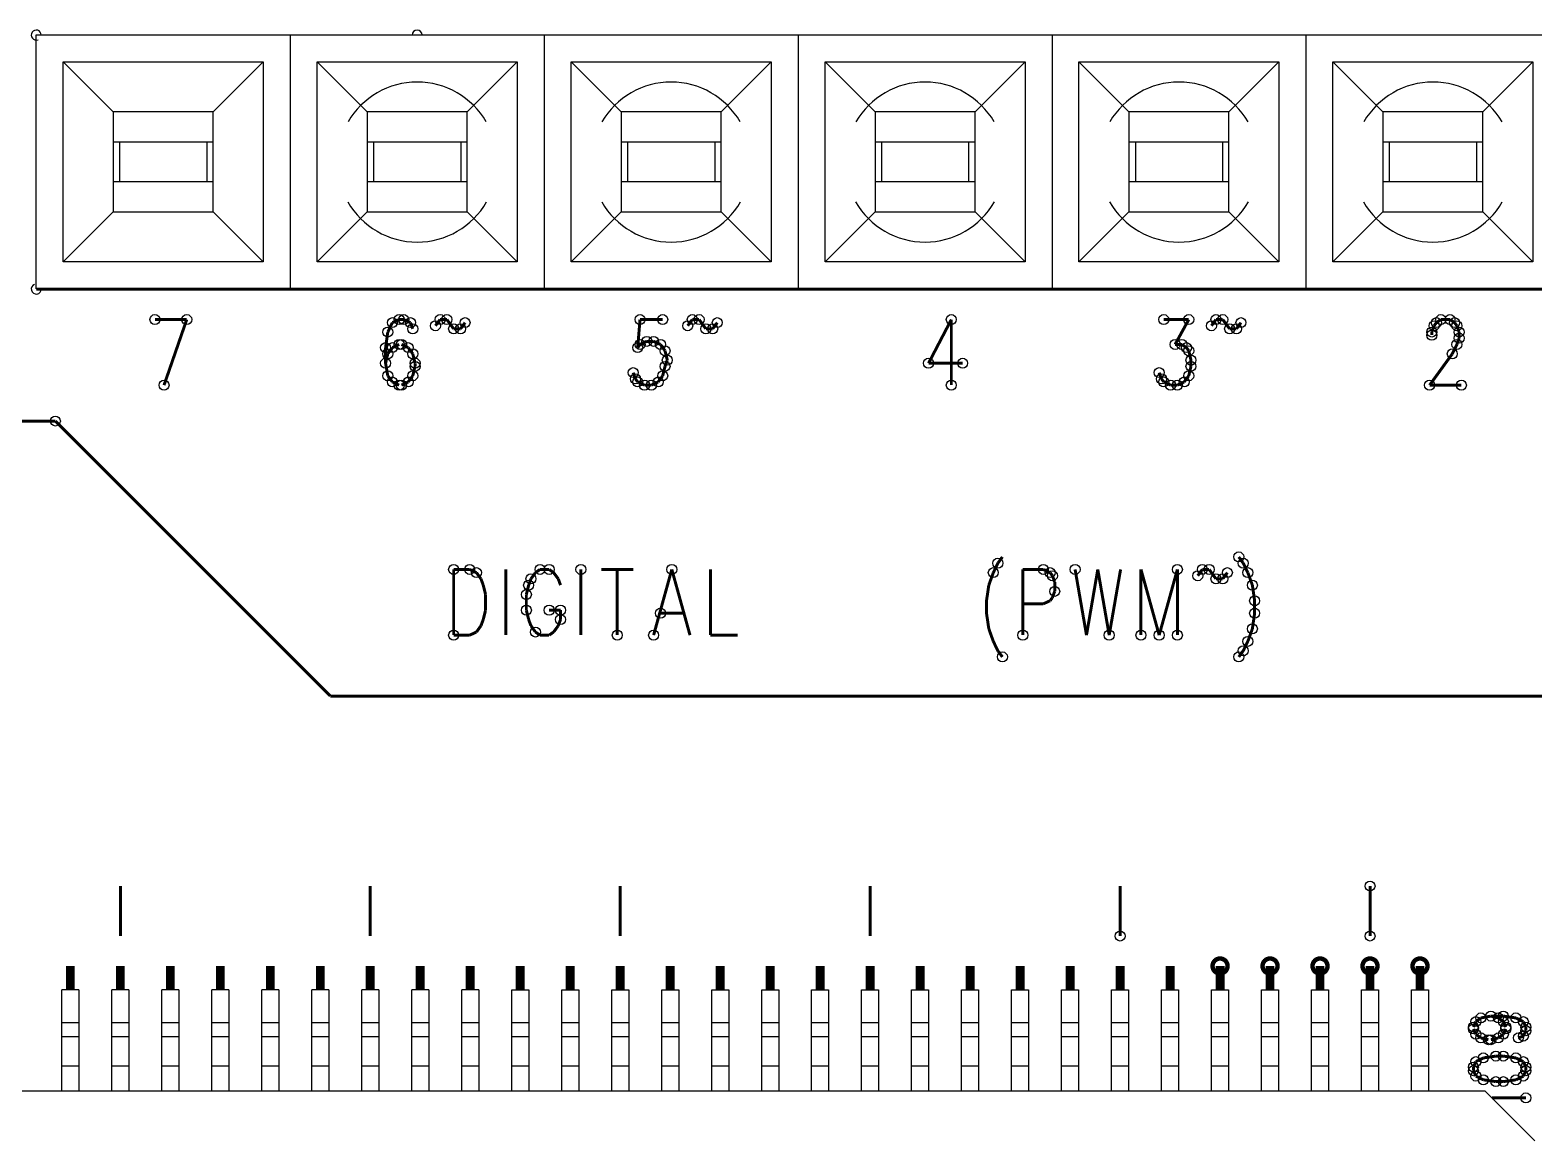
# Model space of a CAD drawing. Header units: millimetres. Extents: x 0 to 297, y 0 to 210.
# Drawn here: x 84.56 to 99.6, y 116.09 to 127.2 of the extents above; entities that cross this region are included whole.
import ezdxf

# ---------------------------------------------------------------- set-up
doc = ezdxf.new("R2010")
doc.units = ezdxf.units.MM
doc.header["$LTSCALE"] = 16.335
doc.layers.add('1', color=7, linetype='CONTINUOUS')

msp = doc.modelspace()

# ---------------------------------------------------------------- linework, layer by layer
at = {"layer": '1', "color": 7, "linetype": 'Continuous'}
for p, q in [((84.618, 124.609), (84.618, 127.149)), ((84.618, 127.149), (104.938, 127.149)), ((87.158, 127.149), (87.158, 124.609)), ((89.698, 127.149), (89.698, 124.609)), ((92.238, 127.149), (92.238, 124.609)), ((94.778, 127.149), (94.778, 124.609)), ((97.318, 127.149), (97.318, 124.609)), ((84.888, 124.879), (84.888, 126.879)), ((84.888, 126.879), (86.888, 126.879)), ((85.388, 126.379), (84.888, 126.879)), ((86.388, 126.379), (86.888, 126.879)), ((86.888, 126.879), (86.888, 124.879)), ((87.428, 124.879), (87.428, 126.879)), ((87.428, 126.879), (89.428, 126.879)), ((87.928, 126.379), (87.428, 126.879)), ((88.928, 126.379), (89.428, 126.879)), ((89.428, 126.879), (89.428, 124.879)), ((89.968, 124.879), (89.968, 126.879)), ((89.968, 126.879), (91.968, 126.879)), ((90.468, 126.379), (89.968, 126.879)), ((91.468, 126.379), (91.968, 126.879)), ((91.968, 126.879), (91.968, 124.879)), ((92.508, 124.879), (92.508, 126.879)), ((92.508, 126.879), (94.508, 126.879)), ((93.008, 126.379), (92.508, 126.879)), ((94.008, 126.379), (94.508, 126.879)), ((94.508, 126.879), (94.508, 124.879)), ((95.048, 124.879), (95.048, 126.879)), ((95.048, 126.879), (97.048, 126.879)), ((95.548, 126.379), (95.048, 126.879)), ((96.548, 126.379), (97.048, 126.879)), ((97.048, 126.879), (97.048, 124.879)), ((97.588, 126.879), (99.588, 126.879)), ((97.588, 124.879), (97.588, 126.879)), ((98.088, 126.379), (97.588, 126.879)), ((99.088, 126.379), (99.588, 126.879)), ((99.588, 126.879), (99.588, 124.879)), ((85.388, 126.379), (85.388, 125.379)), ((86.388, 126.379), (85.388, 126.379)), ((86.388, 125.379), (86.388, 126.379)), ((87.928, 126.379), (87.928, 125.379)), ((88.928, 126.379), (87.928, 126.379)), ((88.928, 125.379), (88.928, 126.379)), ((90.468, 126.379), (90.468, 125.379)), ((91.468, 126.379), (90.468, 126.379)), ((91.468, 125.379), (91.468, 126.379)), ((93.008, 126.379), (93.008, 125.379)), ((94.008, 126.379), (93.008, 126.379)), ((94.008, 125.379), (94.008, 126.379)), ((95.548, 126.379), (95.548, 125.379)), ((96.548, 126.379), (95.548, 126.379)), ((96.548, 125.379), (96.548, 126.379)), ((99.088, 126.379), (98.088, 126.379)), ((98.088, 126.379), (98.088, 125.379)), ((99.088, 125.379), (99.088, 126.379)), ((85.388, 126.079), (86.388, 126.079)), ((85.452, 126.079), (85.452, 125.679)), ((86.324, 126.079), (86.324, 125.679)), ((87.928, 126.079), (88.928, 126.079)), ((87.992, 126.079), (87.992, 125.679)), ((88.864, 126.079), (88.864, 125.679)), ((90.468, 126.079), (91.468, 126.079)), ((90.532, 126.079), (90.532, 125.679)), ((91.404, 126.079), (91.404, 125.679)), ((93.008, 126.079), (94.008, 126.079)), ((93.072, 126.079), (93.072, 125.679)), ((93.944, 126.079), (93.944, 125.679)), ((95.548, 126.079), (96.548, 126.079)), ((95.612, 126.079), (95.612, 125.679)), ((96.484, 126.079), (96.484, 125.679)), ((98.088, 126.079), (99.088, 126.079)), ((98.152, 126.079), (98.152, 125.679)), ((99.024, 126.079), (99.024, 125.679)), ((86.388, 125.679), (85.388, 125.679)), ((88.928, 125.679), (87.928, 125.679)), ((91.468, 125.679), (90.468, 125.679)), ((94.008, 125.679), (93.008, 125.679)), ((96.548, 125.679), (95.548, 125.679)), ((99.088, 125.679), (98.088, 125.679)), ((85.388, 125.379), (84.888, 124.879)), ((85.388, 125.379), (86.388, 125.379)), ((86.888, 124.879), (86.388, 125.379)), ((87.928, 125.379), (87.428, 124.879)), ((87.928, 125.379), (88.928, 125.379)), ((89.428, 124.879), (88.928, 125.379)), ((90.468, 125.379), (89.968, 124.879)), ((90.468, 125.379), (91.468, 125.379)), ((91.968, 124.879), (91.468, 125.379)), ((93.008, 125.379), (92.508, 124.879)), ((93.008, 125.379), (94.008, 125.379)), ((94.508, 124.879), (94.008, 125.379)), ((95.548, 125.379), (95.048, 124.879)), ((95.548, 125.379), (96.548, 125.379)), ((97.048, 124.879), (96.548, 125.379)), ((98.088, 125.379), (97.588, 124.879)), ((98.088, 125.379), (99.088, 125.379)), ((99.588, 124.879), (99.088, 125.379)), ((86.888, 124.879), (84.888, 124.879)), ((89.428, 124.879), (87.428, 124.879)), ((91.968, 124.879), (89.968, 124.879)), ((94.508, 124.879), (92.508, 124.879)), ((97.048, 124.879), (95.048, 124.879)), ((99.588, 124.879), (97.588, 124.879)), ((104.938, 124.609), (84.618, 124.609)), ((84.874, 116.589), (84.874, 117.6)), ((85.044, 117.6), (84.874, 117.6)), ((85.044, 117.6), (85.044, 116.589)), ((85.374, 116.589), (85.374, 117.6)), ((85.544, 117.6), (85.374, 117.6)), ((85.544, 117.6), (85.544, 116.589)), ((85.874, 116.589), (85.874, 117.6)), ((86.044, 117.6), (85.874, 117.6)), ((86.044, 117.6), (86.044, 116.589)), ((86.374, 116.589), (86.374, 117.6)), ((86.544, 117.6), (86.374, 117.6)), ((86.544, 117.6), (86.544, 116.589)), ((87.044, 117.6), (86.874, 117.6)), ((86.874, 116.589), (86.874, 117.6)), ((87.044, 117.6), (87.044, 116.589)), ((87.544, 117.6), (87.374, 117.6)), ((87.374, 116.589), (87.374, 117.6)), ((87.544, 117.6), (87.544, 116.589)), ((88.044, 117.6), (87.874, 117.6)), ((87.874, 116.589), (87.874, 117.6)), ((88.044, 117.6), (88.044, 116.589)), ((88.544, 117.6), (88.374, 117.6)), ((88.374, 116.589), (88.374, 117.6)), ((88.544, 117.6), (88.544, 116.589)), ((89.044, 117.6), (88.874, 117.6)), ((88.874, 116.589), (88.874, 117.6)), ((89.044, 117.6), (89.044, 116.589)), ((89.374, 117.6), (89.544, 117.6)), ((89.374, 116.589), (89.374, 117.6)), ((89.544, 117.6), (89.544, 116.589)), ((89.874, 117.6), (90.044, 117.6)), ((89.874, 116.589), (89.874, 117.6)), ((90.044, 117.6), (90.044, 116.589)), ((90.374, 117.6), (90.544, 117.6)), ((90.374, 116.589), (90.374, 117.6)), ((90.544, 117.6), (90.544, 116.589)), ((90.874, 117.6), (91.044, 117.6)), ((90.874, 116.589), (90.874, 117.6)), ((91.044, 117.6), (91.044, 116.589)), ((91.374, 117.6), (91.544, 117.6)), ((91.374, 116.589), (91.374, 117.6)), ((91.544, 117.6), (91.544, 116.589)), ((91.874, 116.589), (91.874, 117.6)), ((91.874, 117.6), (92.044, 117.6)), ((92.044, 117.6), (92.044, 116.589)), ((92.374, 117.6), (92.544, 117.6)), ((92.374, 116.589), (92.374, 117.6)), ((92.544, 117.6), (92.544, 116.589)), ((92.874, 117.6), (93.044, 117.6)), ((92.874, 116.589), (92.874, 117.6)), ((93.044, 117.6), (93.044, 116.589)), ((93.374, 117.6), (93.544, 117.6)), ((93.374, 116.589), (93.374, 117.6)), ((93.544, 117.6), (93.544, 116.589)), ((93.874, 117.6), (94.044, 117.6)), ((93.874, 116.589), (93.874, 117.6)), ((94.044, 117.6), (94.044, 116.589)), ((94.374, 117.6), (94.544, 117.6)), ((94.374, 116.589), (94.374, 117.6)), ((94.544, 117.6), (94.544, 116.589)), ((94.874, 117.6), (95.044, 117.6)), ((94.874, 116.589), (94.874, 117.6)), ((95.044, 117.6), (95.044, 116.589)), ((95.374, 117.6), (95.544, 117.6)), ((95.374, 116.589), (95.374, 117.6)), ((95.544, 117.6), (95.544, 116.589)), ((95.874, 117.6), (96.044, 117.6)), ((95.874, 116.589), (95.874, 117.6)), ((96.044, 117.6), (96.044, 116.589)), ((96.374, 117.6), (96.544, 117.6)), ((96.374, 116.589), (96.374, 117.6)), ((96.544, 117.6), (96.544, 116.589)), ((96.874, 117.6), (97.044, 117.6)), ((96.874, 116.589), (96.874, 117.6)), ((97.044, 117.6), (97.044, 116.589)), ((97.374, 117.6), (97.544, 117.6)), ((97.374, 116.589), (97.374, 117.6)), ((97.544, 117.6), (97.544, 116.589)), ((97.874, 117.6), (98.044, 117.6)), ((97.874, 116.589), (97.874, 117.6)), ((98.044, 117.6), (98.044, 116.589)), ((98.374, 117.6), (98.544, 117.6)), ((98.374, 116.589), (98.374, 117.6)), ((98.544, 117.6), (98.544, 116.589)), ((85.044, 117.269), (84.874, 117.269)), ((85.544, 117.269), (85.374, 117.269)), ((86.044, 117.269), (85.874, 117.269)), ((86.544, 117.269), (86.374, 117.269)), ((87.044, 117.269), (86.874, 117.269)), ((87.544, 117.269), (87.374, 117.269)), ((88.044, 117.269), (87.874, 117.269)), ((88.544, 117.269), (88.374, 117.269)), ((89.044, 117.269), (88.874, 117.269)), ((89.544, 117.269), (89.374, 117.269)), ((90.044, 117.269), (89.874, 117.269)), ((90.544, 117.269), (90.374, 117.269)), ((91.044, 117.269), (90.874, 117.269)), ((91.544, 117.269), (91.374, 117.269)), ((92.044, 117.269), (91.874, 117.269)), ((92.544, 117.269), (92.374, 117.269)), ((93.044, 117.269), (92.874, 117.269)), ((93.544, 117.269), (93.374, 117.269)), ((94.044, 117.269), (93.874, 117.269)), ((94.544, 117.269), (94.374, 117.269)), ((95.044, 117.269), (94.874, 117.269)), ((95.544, 117.269), (95.374, 117.269)), ((96.044, 117.269), (95.874, 117.269)), ((96.544, 117.269), (96.374, 117.269)), ((97.044, 117.269), (96.874, 117.269)), ((97.544, 117.269), (97.374, 117.269)), ((98.044, 117.269), (97.874, 117.269)), ((98.544, 117.269), (98.374, 117.269)), ((85.044, 117.129), (84.874, 117.129)), ((85.544, 117.129), (85.374, 117.129)), ((86.044, 117.129), (85.874, 117.129)), ((86.544, 117.129), (86.374, 117.129)), ((87.044, 117.129), (86.874, 117.129)), ((87.544, 117.129), (87.374, 117.129)), ((88.044, 117.129), (87.874, 117.129)), ((88.544, 117.129), (88.374, 117.129)), ((89.044, 117.129), (88.874, 117.129)), ((89.544, 117.129), (89.374, 117.129)), ((90.044, 117.129), (89.874, 117.129)), ((90.544, 117.129), (90.374, 117.129)), ((91.044, 117.129), (90.874, 117.129)), ((91.544, 117.129), (91.374, 117.129)), ((92.044, 117.129), (91.874, 117.129)), ((92.544, 117.129), (92.374, 117.129)), ((93.044, 117.129), (92.874, 117.129)), ((93.544, 117.129), (93.374, 117.129)), ((94.044, 117.129), (93.874, 117.129)), ((94.544, 117.129), (94.374, 117.129)), ((95.044, 117.129), (94.874, 117.129)), ((95.544, 117.129), (95.374, 117.129)), ((96.044, 117.129), (95.874, 117.129)), ((96.544, 117.129), (96.374, 117.129)), ((97.044, 117.129), (96.874, 117.129)), ((97.544, 117.129), (97.374, 117.129)), ((98.044, 117.129), (97.874, 117.129)), ((98.544, 117.129), (98.374, 117.129)), ((84.874, 116.839), (85.044, 116.839)), ((85.374, 116.839), (85.544, 116.839)), ((85.874, 116.839), (86.044, 116.839)), ((86.374, 116.839), (86.544, 116.839)), ((86.874, 116.839), (87.044, 116.839)), ((87.374, 116.839), (87.544, 116.839)), ((87.874, 116.839), (88.044, 116.839)), ((88.374, 116.839), (88.544, 116.839)), ((88.874, 116.839), (89.044, 116.839)), ((89.374, 116.839), (89.544, 116.839)), ((89.874, 116.839), (90.044, 116.839)), ((90.374, 116.839), (90.544, 116.839)), ((90.874, 116.839), (91.044, 116.839)), ((91.374, 116.839), (91.544, 116.839)), ((91.874, 116.839), (92.044, 116.839)), ((92.374, 116.839), (92.544, 116.839)), ((92.874, 116.839), (93.044, 116.839)), ((93.374, 116.839), (93.544, 116.839)), ((93.874, 116.839), (94.044, 116.839)), ((94.374, 116.839), (94.544, 116.839)), ((94.874, 116.839), (95.044, 116.839)), ((95.374, 116.839), (95.544, 116.839)), ((95.874, 116.839), (96.044, 116.839)), ((96.374, 116.839), (96.544, 116.839)), ((96.874, 116.839), (97.044, 116.839)), ((97.374, 116.839), (97.544, 116.839)), ((97.874, 116.839), (98.044, 116.839)), ((98.374, 116.839), (98.544, 116.839)), ((80.309, 116.589), (99.109, 116.589)), ((99.609, 116.089), (99.109, 116.589))]:
    msp.add_line(p, q, dxfattribs=at)
at = {"layer": '1', "color": 9, "linetype": 'Continuous', "const_width": 0.0297}
for points in [[(104.938, 124.608), (84.618, 124.608)], [(85.805, 124.303), (86.123, 124.303)], [(86.123, 124.303), (85.896, 123.647)], [(88.18, 124.272), (88.134, 124.178)], [(88.248, 124.303), (88.18, 124.272)], [(88.293, 124.303), (88.248, 124.303)], [(88.361, 124.272), (88.293, 124.303)], [(88.384, 124.21), (88.361, 124.272)], [(88.611, 124.241), (88.657, 124.303)], [(88.657, 124.303), (88.725, 124.303)], [(88.725, 124.303), (88.793, 124.21)], [(88.862, 124.21), (88.907, 124.272)], [(90.657, 124.303), (90.634, 124.022)], [(90.884, 124.303), (90.657, 124.303)], [(91.134, 124.241), (91.18, 124.303)], [(91.18, 124.303), (91.248, 124.303)], [(91.248, 124.303), (91.316, 124.21)], [(91.384, 124.21), (91.43, 124.272)], [(93.771, 124.303), (93.543, 123.866)], [(93.771, 124.303), (93.771, 123.647)], [(95.896, 124.303), (96.146, 124.303)], [(96.146, 124.303), (96.009, 124.054)], [(96.373, 124.241), (96.418, 124.303)], [(96.418, 124.303), (96.486, 124.303)], [(96.486, 124.303), (96.555, 124.21)], [(96.623, 124.21), (96.668, 124.272)], [(98.577, 124.178), (98.6, 124.241)], [(98.6, 124.241), (98.623, 124.272)], [(98.623, 124.272), (98.668, 124.303)], [(98.668, 124.303), (98.759, 124.303)], [(98.759, 124.303), (98.805, 124.272)], [(98.805, 124.272), (98.828, 124.241)], [(98.828, 124.241), (98.85, 124.178)], [(88.134, 124.178), (88.112, 124.022)], [(88.793, 124.21), (88.862, 124.21)], [(91.316, 124.21), (91.384, 124.21)], [(96.555, 124.21), (96.623, 124.21)], [(98.577, 124.147), (98.577, 124.178)], [(98.85, 124.116), (98.828, 124.054)], [(98.85, 124.178), (98.85, 124.116)], [(88.112, 124.022), (88.112, 123.866)], [(88.134, 123.96), (88.112, 123.866)], [(88.18, 124.022), (88.134, 123.96)], [(88.248, 124.054), (88.18, 124.022)], [(88.339, 124.022), (88.271, 124.054)], [(88.384, 123.96), (88.339, 124.022)], [(88.407, 123.866), (88.384, 123.96)], [(90.634, 124.022), (90.657, 124.054)], [(90.657, 124.054), (90.725, 124.085)], [(90.725, 124.085), (90.793, 124.085)], [(90.793, 124.085), (90.862, 124.054)], [(90.862, 124.054), (90.907, 123.991)], [(90.907, 123.991), (90.93, 123.897)], [(96.009, 124.054), (96.077, 124.054)], [(96.077, 124.054), (96.123, 124.022)], [(96.123, 124.022), (96.146, 123.991)], [(96.146, 123.991), (96.168, 123.897)], [(98.782, 123.96), (98.555, 123.647)], [(98.828, 124.054), (98.782, 123.96)], [(88.112, 123.866), (88.134, 123.741)], [(88.384, 123.741), (88.407, 123.835)], [(88.407, 123.835), (88.407, 123.866)], [(90.907, 123.835), (90.884, 123.741)], [(90.93, 123.897), (90.907, 123.835)], [(93.543, 123.866), (93.884, 123.866)], [(96.168, 123.835), (96.146, 123.741)], [(96.168, 123.897), (96.168, 123.835)], [(88.134, 123.741), (88.18, 123.679)], [(88.18, 123.679), (88.248, 123.647)], [(88.271, 123.647), (88.339, 123.679)], [(88.339, 123.679), (88.384, 123.741)], [(90.611, 123.71), (90.589, 123.772)], [(90.634, 123.679), (90.611, 123.71)], [(90.702, 123.647), (90.634, 123.679)], [(90.771, 123.647), (90.702, 123.647)], [(90.839, 123.679), (90.771, 123.647)], [(90.884, 123.741), (90.839, 123.679)], [(95.873, 123.71), (95.85, 123.772)], [(95.896, 123.679), (95.873, 123.71)], [(95.964, 123.647), (95.896, 123.679)], [(96.032, 123.647), (95.964, 123.647)], [(96.1, 123.679), (96.032, 123.647)], [(96.146, 123.741), (96.1, 123.679)], [(98.555, 123.647), (98.873, 123.647)], [(57.809, 123.288), (84.809, 123.288)], [(84.809, 123.288), (87.559, 120.538)], [(94.236, 121.866), (94.191, 121.772)], [(94.282, 121.929), (94.236, 121.866)], [(96.646, 121.929), (96.691, 121.866)], [(96.691, 121.866), (96.737, 121.772)], [(88.793, 121.804), (88.793, 121.147)], [(88.793, 121.804), (88.953, 121.804)], [(88.953, 121.804), (89.021, 121.772)], [(89.021, 121.772), (89.066, 121.71)], [(89.066, 121.71), (89.089, 121.647)], [(89.316, 121.804), (89.316, 121.147)], [(89.566, 121.71), (89.543, 121.647)], [(89.611, 121.772), (89.566, 121.71)], [(89.657, 121.804), (89.611, 121.772)], [(89.748, 121.804), (89.657, 121.804)], [(89.793, 121.772), (89.748, 121.804)], [(89.839, 121.71), (89.793, 121.772)], [(89.862, 121.647), (89.839, 121.71)], [(90.066, 121.804), (90.066, 121.147)], [(90.271, 121.804), (90.589, 121.804)], [(90.43, 121.804), (90.43, 121.147)], [(90.975, 121.804), (90.793, 121.147)], [(90.975, 121.804), (91.157, 121.147)], [(91.361, 121.804), (91.361, 121.147)], [(94.191, 121.772), (94.146, 121.647)], [(94.486, 121.804), (94.691, 121.804)], [(94.486, 121.804), (94.486, 121.147)], [(94.691, 121.804), (94.759, 121.772)], [(94.759, 121.772), (94.782, 121.741)], [(94.782, 121.741), (94.805, 121.679)], [(95.009, 121.804), (95.123, 121.147)], [(95.236, 121.804), (95.123, 121.147)], [(95.236, 121.804), (95.35, 121.147)], [(95.464, 121.804), (95.35, 121.147)], [(95.668, 121.804), (95.668, 121.147)], [(95.668, 121.804), (95.85, 121.147)], [(96.032, 121.804), (95.85, 121.147)], [(96.032, 121.804), (96.032, 121.147)], [(96.236, 121.741), (96.282, 121.804)], [(96.282, 121.804), (96.35, 121.804)], [(96.35, 121.804), (96.418, 121.71)], [(96.418, 121.71), (96.486, 121.71)], [(96.486, 121.71), (96.532, 121.772)], [(96.737, 121.772), (96.782, 121.647)], [(89.089, 121.647), (89.112, 121.553)], [(89.112, 121.553), (89.112, 121.397)], [(89.543, 121.647), (89.52, 121.553)], [(89.52, 121.553), (89.52, 121.397)], [(94.146, 121.647), (94.123, 121.491)], [(94.805, 121.585), (94.782, 121.522)], [(94.805, 121.679), (94.805, 121.585)], [(96.782, 121.647), (96.805, 121.491)], [(89.112, 121.397), (89.089, 121.303)], [(89.52, 121.397), (89.543, 121.303)], [(89.748, 121.397), (89.862, 121.397)], [(89.862, 121.303), (89.862, 121.397)], [(94.123, 121.491), (94.123, 121.366)], [(94.691, 121.46), (94.486, 121.46)], [(94.759, 121.491), (94.691, 121.46)], [(94.782, 121.522), (94.759, 121.491)], [(96.805, 121.491), (96.805, 121.366)], [(89.066, 121.241), (89.021, 121.178)], [(89.089, 121.303), (89.066, 121.241)], [(89.543, 121.303), (89.566, 121.241)], [(89.566, 121.241), (89.611, 121.178)], [(89.793, 121.178), (89.839, 121.241)], [(89.839, 121.241), (89.862, 121.303)], [(90.862, 121.366), (91.089, 121.366)], [(94.123, 121.366), (94.146, 121.21)], [(96.805, 121.366), (96.782, 121.21)], [(88.953, 121.147), (88.793, 121.147)], [(89.021, 121.178), (88.953, 121.147)], [(89.611, 121.178), (89.657, 121.147)], [(89.657, 121.147), (89.748, 121.147)], [(89.748, 121.147), (89.793, 121.178)], [(91.361, 121.147), (91.634, 121.147)], [(94.146, 121.21), (94.191, 121.085)], [(94.191, 121.085), (94.236, 120.991)], [(96.737, 121.085), (96.691, 120.991)], [(96.782, 121.21), (96.737, 121.085)], [(94.236, 120.991), (94.282, 120.929)], [(96.691, 120.991), (96.646, 120.929)], [(87.559, 120.538), (105.309, 120.538)], [(85.459, 118.138), (85.459, 118.638)], [(87.959, 118.138), (87.959, 118.638)], [(90.459, 118.138), (90.459, 118.638)], [(92.959, 118.138), (92.959, 118.638)], [(95.459, 118.138), (95.459, 118.638)], [(97.959, 118.138), (97.959, 118.638)], [(99.018, 117.282), (99.068, 117.319)], [(99.068, 117.319), (99.168, 117.337)], [(99.168, 117.337), (99.243, 117.319)], [(99.168, 117.337), (99.293, 117.337)], [(99.243, 117.319), (99.293, 117.282)], [(99.293, 117.337), (99.418, 117.319)], [(99.418, 117.319), (99.493, 117.282)], [(98.993, 117.228), (99.018, 117.282)], [(99.018, 117.155), (98.993, 117.209)], [(99.293, 117.282), (99.318, 117.228)], [(99.318, 117.209), (99.293, 117.155)], [(99.493, 117.282), (99.518, 117.228)], [(99.518, 117.191), (99.493, 117.137)], [(99.518, 117.228), (99.518, 117.191)], [(99.068, 117.119), (99.018, 117.155)], [(99.143, 117.101), (99.068, 117.119)], [(99.243, 117.119), (99.168, 117.101)], [(99.293, 117.155), (99.243, 117.119)], [(99.493, 117.137), (99.443, 117.119)], [(99.018, 116.882), (98.993, 116.828)], [(99.093, 116.919), (99.018, 116.882)], [(99.218, 116.937), (99.093, 116.919)], [(99.293, 116.937), (99.218, 116.937)], [(99.418, 116.919), (99.293, 116.937)], [(99.493, 116.882), (99.418, 116.919)], [(99.518, 116.828), (99.493, 116.882)], [(98.993, 116.828), (98.993, 116.791)], [(98.993, 116.791), (99.018, 116.737)], [(99.018, 116.737), (99.093, 116.7)], [(99.418, 116.7), (99.493, 116.737)], [(99.493, 116.737), (99.518, 116.791)], [(99.518, 116.791), (99.518, 116.828)], [(99.093, 116.7), (99.218, 116.682)], [(99.218, 116.682), (99.293, 116.682)], [(99.293, 116.682), (99.418, 116.7)], [(99.179, 116.519), (99.518, 116.519)]]:
    msp.add_lwpolyline(points, dxfattribs=at)
at = {"layer": '1', "color": 7, "linetype": 'Continuous', "const_width": 0.0445}
for points in [[(96.384, 117.838, 1), (96.534, 117.838, 1)], [(96.884, 117.838, 1), (97.034, 117.838, 1)], [(97.384, 117.838, 1), (97.534, 117.838, 1)], [(97.884, 117.838, 1), (98.034, 117.838, 1)], [(98.384, 117.838, 1), (98.534, 117.838, 1)]]:
    msp.add_lwpolyline(points, format="xyb", close=True, dxfattribs=at)
at = {"layer": '1', "color": 1, "linetype": 'Continuous', "const_width": 0.0891}
for points in [[(84.959, 117.838), (84.959, 117.6)], [(85.459, 117.838), (85.459, 117.6)], [(85.959, 117.838), (85.959, 117.6)], [(86.459, 117.838), (86.459, 117.6)], [(86.959, 117.838), (86.959, 117.6)], [(87.459, 117.838), (87.459, 117.6)], [(87.959, 117.838), (87.959, 117.6)], [(88.459, 117.838), (88.459, 117.6)], [(88.959, 117.838), (88.959, 117.6)], [(89.459, 117.838), (89.459, 117.6)], [(89.959, 117.838), (89.959, 117.6)], [(90.459, 117.838), (90.459, 117.6)], [(90.959, 117.838), (90.959, 117.6)], [(91.459, 117.838), (91.459, 117.6)], [(91.959, 117.838), (91.959, 117.6)], [(92.459, 117.838), (92.459, 117.6)], [(92.959, 117.838), (92.959, 117.6)], [(93.459, 117.838), (93.459, 117.6)], [(93.959, 117.838), (93.959, 117.6)], [(94.459, 117.838), (94.459, 117.6)], [(94.959, 117.838), (94.959, 117.6)], [(95.459, 117.838), (95.459, 117.6)], [(95.959, 117.838), (95.959, 117.6)], [(96.459, 117.838), (96.459, 117.6)], [(96.959, 117.838), (96.959, 117.6)], [(97.459, 117.838), (97.459, 117.6)], [(97.959, 117.838), (97.959, 117.6)], [(98.459, 117.838), (98.459, 117.6)]]:
    msp.add_lwpolyline(points, dxfattribs=at)
at = {"layer": '1', "color": 7, "linetype": 'Continuous'}
for centre in [(85.805, 124.303), (86.123, 124.303), (88.18, 124.272), (88.248, 124.303), (88.293, 124.303), (88.361, 124.272), (88.384, 124.21), (88.611, 124.241), (88.657, 124.303), (88.725, 124.303), (88.793, 124.21), (88.862, 124.21), (88.907, 124.272), (90.657, 124.303), (90.884, 124.303), (91.134, 124.241), (91.18, 124.303), (91.248, 124.303), (91.316, 124.21), (91.384, 124.21), (91.43, 124.272), (93.771, 124.303), (95.896, 124.303), (96.146, 124.303), (96.373, 124.241), (96.418, 124.303), (96.486, 124.303), (96.555, 124.21), (96.623, 124.21), (96.668, 124.272), (98.6, 124.241), (98.623, 124.272), (98.668, 124.303), (98.759, 124.303), (98.805, 124.272), (98.828, 124.241), (88.134, 124.178), (88.248, 124.054), (88.271, 124.054), (90.657, 124.054), (90.725, 124.085), (90.793, 124.085), (90.862, 124.054), (96.009, 124.054), (96.077, 124.054), (98.577, 124.178), (98.577, 124.147), (98.828, 124.054), (98.85, 124.178), (98.85, 124.116), (88.112, 124.022), (88.134, 123.96), (88.18, 124.022), (88.339, 124.022), (88.384, 123.96), (90.634, 124.022), (90.907, 123.991), (96.123, 124.022), (96.146, 123.991), (98.782, 123.96), (88.112, 123.866), (88.407, 123.866), (88.407, 123.835), (90.589, 123.772), (90.907, 123.835), (90.93, 123.897), (93.543, 123.866), (93.884, 123.866), (95.85, 123.772), (96.168, 123.897), (96.168, 123.835), (85.896, 123.647), (88.134, 123.741), (88.18, 123.679), (88.248, 123.647), (88.271, 123.647), (88.339, 123.679), (88.384, 123.741), (90.611, 123.71), (90.634, 123.679), (90.702, 123.647), (90.771, 123.647), (90.839, 123.679), (90.884, 123.741), (93.771, 123.647), (95.873, 123.71), (95.896, 123.679), (95.964, 123.647), (96.032, 123.647), (96.1, 123.679), (96.146, 123.741), (98.555, 123.647), (98.873, 123.647), (84.809, 123.288), (88.793, 121.804), (88.953, 121.804), (89.657, 121.804), (89.748, 121.804), (90.066, 121.804), (90.975, 121.804), (94.236, 121.866), (94.691, 121.804), (95.009, 121.804), (96.032, 121.804), (96.282, 121.804), (96.35, 121.804), (96.646, 121.929), (96.691, 121.866), (89.021, 121.772), (89.543, 121.647), (89.566, 121.71), (94.191, 121.772), (94.759, 121.772), (94.782, 121.741), (96.236, 121.741), (96.418, 121.71), (96.486, 121.71), (96.532, 121.772), (96.737, 121.772), (96.782, 121.647), (89.52, 121.553), (94.805, 121.585), (89.52, 121.397), (89.748, 121.397), (89.862, 121.397), (90.862, 121.366), (96.805, 121.491), (96.805, 121.366), (89.862, 121.303), (96.782, 121.21), (88.793, 121.147), (89.611, 121.178), (90.43, 121.147), (90.793, 121.147), (94.486, 121.147), (95.35, 121.147), (95.668, 121.147), (95.85, 121.147), (96.032, 121.147), (96.737, 121.085), (94.282, 120.929), (96.646, 120.929), (96.691, 120.991), (97.959, 118.638), (95.459, 118.138), (97.959, 118.138), (99.018, 117.282), (99.068, 117.319), (99.168, 117.337), (99.243, 117.319), (99.293, 117.337), (99.293, 117.282), (99.418, 117.319), (99.493, 117.282), (98.993, 117.228), (98.993, 117.209), (99.018, 117.155), (99.293, 117.155), (99.318, 117.228), (99.318, 117.209), (99.493, 117.137), (99.518, 117.228), (99.518, 117.191), (99.068, 117.119), (99.143, 117.101), (99.168, 117.101), (99.243, 117.119), (99.443, 117.119), (99.018, 116.882), (99.093, 116.919), (99.218, 116.937), (99.293, 116.937), (99.418, 116.919), (99.493, 116.882), (98.993, 116.828), (98.993, 116.791), (99.018, 116.737), (99.093, 116.7), (99.218, 116.682), (99.293, 116.682), (99.418, 116.7), (99.493, 116.737), (99.518, 116.828), (99.518, 116.791), (99.518, 116.519)]:
    msp.add_circle(centre, 0.05, dxfattribs=at)
for centre, radius, start, end in [((84.618, 127.148), 0.05, 0.9626, 291.446), ((88.428, 127.148), 0.05, 0.9626, 180), ((88.428, 125.878), 0.8, 30.1944, 149.8044), ((90.968, 125.878), 0.8, 30.1944, 149.8044), ((93.508, 125.878), 0.8, 30.1944, 149.8044), ((96.048, 125.878), 0.8, 30.1944, 149.8044), ((98.588, 125.878), 0.8, 30.1944, 149.8044), ((88.428, 125.878), 0.8, 209.8158, 330.1886), ((90.968, 125.878), 0.8, 209.8158, 330.1886), ((93.508, 125.878), 0.8, 209.8158, 330.1886), ((96.048, 125.878), 0.8, 209.8158, 330.1886), ((98.588, 125.878), 0.8, 209.8158, 330.1886), ((84.618, 124.608), 0.05, 110.8644, 0.9626)]:
    msp.add_arc(centre, radius, start, end, dxfattribs=at)

doc.saveas('drawing.dxf')
